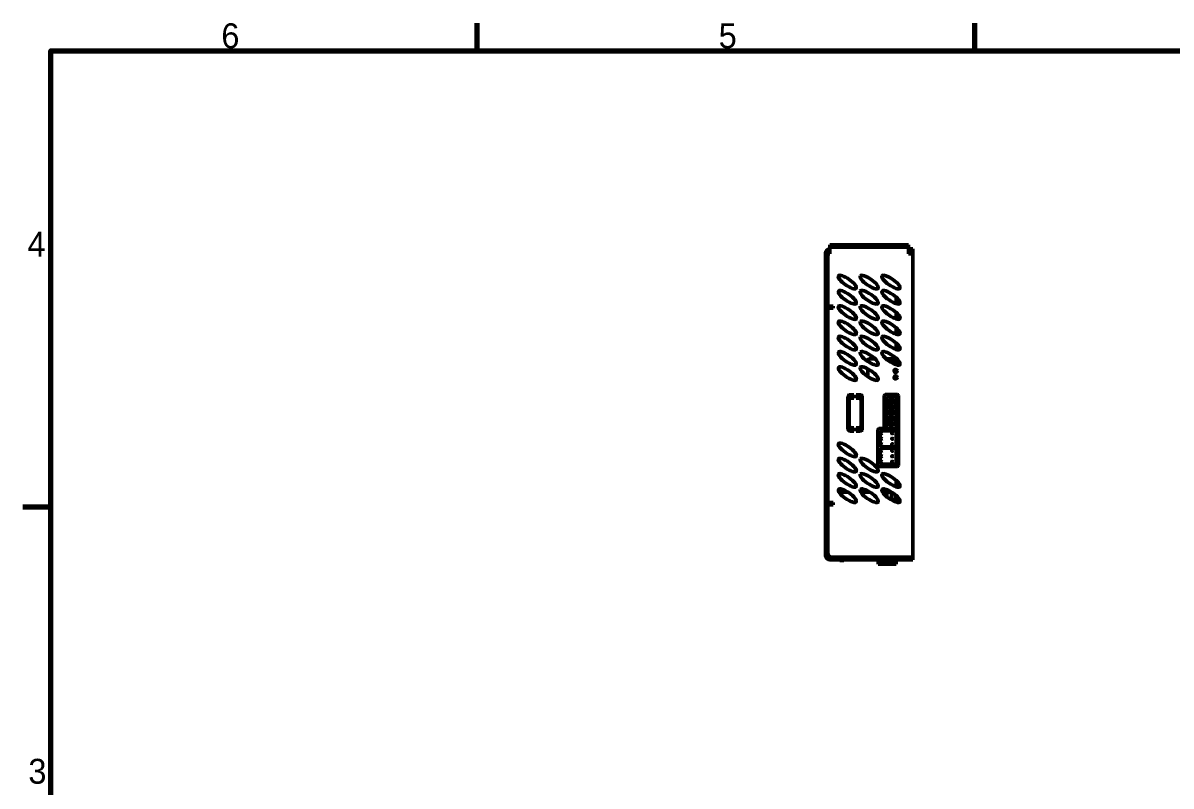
# Model space of a CAD drawing. Header units: millimetres. Extents: x 1550 to 4479, y -401 to 926.
# Drawn here: x 1570 to 2096, y 557 to 907 of the extents above; entities that cross this region are included whole.
import ezdxf

# ---------------------------------------------------------------- set-up
doc = ezdxf.new("R2010")
doc.units = ezdxf.units.MM
doc.header["$LTSCALE"] = 3.5
doc.layers.get('0').update_dxf_attribs({"lineweight": 25})
doc.layers.add('경계(ISO)', color=7, linetype='Continuous', lineweight=70)
doc.layers.add('외형선(ISO)', color=7, linetype='Continuous', lineweight=50)
doc.styles.get("Standard").update_dxf_attribs({"font": ''})
doc.styles.get('Standard').set_extended_font_data('Gulim')

# ---------------------------------------------------------------- blocks, each defined once
blk = doc.blocks.new('경계 Default Border')
at = {"layer": '경계(ISO)'}
for p, q in [((70, 287), (70, 290.9)), ((140, 287), (140, 290.9)), ((10, 222.75), (6.1, 222.75))]:
    blk.add_line(p, q, dxfattribs=at)
at = {"layer": '경계(ISO)', "flags": 128}
blk.add_lwpolyline([(10, 10), (10, 287), (410, 287), (410, 10), (10, 10)], dxfattribs=at)
at = {"layer": '경계(ISO)', "char_height": 3.5, "attachment_point": 7}
for s, insert in [('6', (34.01, 287.32)), ('5', (103.98, 287.32)), ('4', (6.73, 258.04)), ('3', (6.86, 183.79))]:
    blk.add_mtext(s, dxfattribs=dict(at, insert=insert))

msp = doc.modelspace()

# ---------------------------------------------------------------- linework, layer by layer
at = {"layer": '외형선(ISO)'}
for p, q in [((1937.7302, 800.0092), (1937.7302, 801.0092)), ((1938.7302, 801.0092), (1938.7302, 800.8092)), ((1939.7302, 800.8092), (1938.7302, 800.8092)), ((1938.7302, 776.8092), (1938.7302, 800.8092)), ((1939.7302, 804.8092), (1939.7302, 803.8092)), ((1942.7302, 804.8092), (1939.7302, 804.8092)), ((1939.7302, 802.8092), (1939.7302, 803.8092)), ((1942.7302, 803.8092), (1939.7302, 803.8092)), ((1939.7302, 800.8092), (1939.7302, 802.8092)), ((1972.7302, 804.8092), (1942.7302, 804.8092)), ((1942.7302, 803.8092), (1972.7302, 803.8092)), ((1975.7302, 804.8092), (1972.7302, 804.8092)), ((1975.7302, 803.8092), (1972.7302, 803.8092)), ((1975.7302, 803.8092), (1975.7302, 804.8092)), ((1975.7302, 803.8092), (1975.7302, 802.8092)), ((1975.7302, 803.0092), (1977.7302, 803.0092)), ((1975.7302, 802.8092), (1975.7302, 800.8092)), ((1977.7302, 802.0092), (1975.7302, 802.0092)), ((1977.7302, 800.8092), (1975.7302, 800.8092)), ((1976.7302, 800.8092), (1976.7302, 801.8092)), ((1976.7302, 801.8092), (1977.7302, 801.8092)), ((1977.7302, 802.0092), (1977.7302, 803.0092)), ((1977.7302, 800.8092), (1977.7302, 801.8092)), ((1977.7302, 800.8092), (1977.7302, 661.6092)), ((1938.7302, 800.0092), (1937.7302, 800.0092)), ((1937.7302, 800.0092), (1937.7302, 662.4092)), ((1938.7302, 800.0092), (1938.7302, 662.4092)), ((1970.1302, 777.8764), (1970.1302, 780.8127)), ((1941.2302, 776.8092), (1938.7302, 776.8092)), ((1940.7302, 775.8092), (1938.7302, 775.8092)), ((1941.2302, 775.8092), (1940.7302, 775.8092)), ((1941.2302, 776.8092), (1941.2302, 775.8092)), ((1971.7302, 778.8952), (1971.7302, 777.841)), ((1970.1302, 770.8764), (1970.1302, 773.8127)), ((1971.7302, 771.8952), (1971.7302, 770.841)), ((1970.1302, 763.8764), (1970.1302, 766.8127)), ((1971.7302, 764.8952), (1971.7302, 763.841)), ((1970.1302, 756.8764), (1970.1302, 759.8127)), ((1971.7302, 757.8952), (1971.7302, 756.841)), ((1957.1302, 751.4018), (1957.1302, 752.0092)), ((1957.1302, 744.4018), (1957.1302, 747.9489)), ((1957.6302, 752.5092), (1960.4523, 752.5092)), ((1961.7302, 750.8952), (1961.7302, 749.841)), ((1965.6669, 752.5092), (1970.1302, 752.5092)), ((1970.1302, 752.0092), (1966.2851, 752.0092)), ((1969.5302, 747.7466), (1969.5302, 746.3718)), ((1970.1302, 749.8764), (1970.1302, 752.8127)), ((1970.1302, 746.3718), (1970.1302, 747.7466)), ((1970.1302, 747.7466), (1970.1302, 746.3718)), ((1971.7302, 750.8952), (1971.7302, 749.841)), ((1961.7302, 743.8952), (1961.7302, 742.841)), ((1969.5302, 744.7466), (1969.5302, 743.3718)), ((1970.1302, 743.3718), (1970.1302, 744.7466)), ((1970.1302, 744.7466), (1970.1302, 743.3718)), ((1948.0302, 720.4092), (1948.0302, 735.1092)), ((1948.5302, 733.6092), (1948.5302, 721.9092)), ((1949.0302, 736.1092), (1950.7802, 736.1092)), ((1950.7802, 734.6092), (1949.5302, 734.6092)), ((1950.7802, 736.1092), (1950.7802, 734.6092)), ((1951.7802, 736.1092), (1953.5302, 736.1092)), ((1951.7802, 734.6092), (1951.7802, 736.1092)), ((1953.0302, 734.6092), (1951.7802, 734.6092)), ((1954.0302, 721.9092), (1954.0302, 733.6092)), ((1954.5302, 735.1092), (1954.5302, 720.4092)), ((1964.6302, 721.1092), (1964.6302, 735.7092)), ((1965.1302, 736.2092), (1970.6302, 736.2092)), ((1965.6302, 734.8592), (1965.2302, 734.4592)), ((1965.2302, 734.4592), (1965.2302, 728.9592)), ((1965.6302, 735.2092), (1965.6302, 728.2092)), ((1970.1302, 735.2092), (1965.6302, 735.2092)), ((1966.3802, 735.6092), (1965.9802, 735.2092)), ((1969.3802, 735.6092), (1966.3802, 735.6092)), ((1969.7802, 735.2092), (1969.3802, 735.6092)), ((1970.1302, 719.6092), (1970.1302, 736.2092)), ((1970.1302, 728.2092), (1970.1302, 735.2092)), ((1971.1302, 735.7092), (1971.1302, 703.7092)), ((1964.6302, 729.0092), (1965.2302, 729.0092)), ((1965.6302, 728.5092), (1964.6302, 728.5092)), ((1965.2302, 728.9592), (1965.6302, 728.5592)), ((1965.6302, 727.1592), (1965.2302, 726.7592)), ((1965.2302, 726.7592), (1965.2302, 721.2592)), ((1965.6302, 728.2092), (1970.1302, 728.2092)), ((1965.6302, 727.5092), (1965.6302, 720.5092)), ((1970.1302, 727.5092), (1965.6302, 727.5092)), ((1965.9802, 728.2092), (1966.3802, 727.8092)), ((1966.3802, 727.9092), (1965.9802, 727.5092)), ((1969.3802, 727.9092), (1966.3802, 727.9092)), ((1966.3802, 727.8092), (1969.3802, 727.8092)), ((1969.3802, 727.8092), (1969.7802, 728.2092)), ((1969.7802, 727.5092), (1969.3802, 727.9092)), ((1970.1302, 720.5092), (1970.1302, 727.5092)), ((1965.2302, 721.2592), (1965.6302, 720.8592)), ((1950.7802, 719.4092), (1949.0302, 719.4092)), ((1949.5302, 720.9092), (1950.7802, 720.9092)), ((1950.7802, 720.9092), (1950.7802, 719.4092)), ((1951.7802, 720.9092), (1953.0302, 720.9092)), ((1951.7802, 719.4092), (1951.7802, 720.9092)), ((1953.5302, 719.4092), (1951.7802, 719.4092)), ((1961.7302, 703.7092), (1961.7302, 720.1092)), ((1962.2302, 720.6092), (1964.1302, 720.6092)), ((1970.1302, 719.6092), (1962.7302, 719.6092)), ((1962.7302, 719.6092), (1962.7302, 712.2092)), ((1965.6302, 720.5092), (1970.1302, 720.5092)), ((1965.9802, 720.5092), (1966.3802, 720.1092)), ((1966.3802, 720.1092), (1969.3802, 720.1092)), ((1969.3802, 720.1092), (1969.7802, 720.5092)), ((1970.1302, 712.2092), (1970.1302, 719.6092)), ((1962.7302, 712.2092), (1970.1302, 712.2092)), ((1970.1302, 711.6092), (1962.7302, 711.6092)), ((1962.7302, 711.6092), (1962.7302, 704.2092)), ((1970.1302, 711.6092), (1970.1302, 712.2092)), ((1970.1302, 704.2092), (1970.1302, 711.6092)), ((1970.6302, 703.2092), (1962.2302, 703.2092)), ((1962.7302, 704.2092), (1970.1302, 704.2092)), ((1970.1302, 703.2092), (1970.1302, 704.2092)), ((1970.1302, 693.8764), (1970.1302, 696.8127)), ((1947.9206, 691.4832), (1943.8635, 691.4832)), ((1957.9206, 691.4832), (1953.8635, 691.4832)), ((1967.9206, 691.4832), (1963.8635, 691.4832)), ((1965.8462, 690.5672), (1964.566, 690.5672)), ((1965.8462, 689.3587), (1965.8462, 690.5672)), ((1967.9262, 691.1582), (1967.9262, 691.4796)), ((1967.9262, 687.8995), (1967.9262, 691.1582)), ((1967.9262, 690.7792), (1968.9498, 690.7792)), ((1969.8702, 686.9631), (1969.8702, 690.0433)), ((1970.1302, 686.8764), (1970.1302, 689.8127)), ((1971.7302, 694.8952), (1971.7302, 693.841)), ((1938.7302, 686.6092), (1940.7302, 686.6092)), ((1938.7302, 663.6092), (1938.7302, 685.6092)), ((1941.2302, 685.6092), (1938.7302, 685.6092)), ((1940.7302, 686.6092), (1941.2302, 686.6092)), ((1941.2302, 686.6092), (1941.2302, 685.6092)), ((1950.6562, 689.3048), (1950.6562, 688.7672)), ((1950.6562, 688.7672), (1951.1401, 688.7672)), ((1968.9162, 687.8592), (1967.9949, 687.8592)), ((1968.7105, 687.4687), (1968.9162, 687.4687)), ((1968.9162, 687.6412), (1968.9162, 687.8592)), ((1968.9162, 687.4687), (1968.9162, 687.6412)), ((1968.9162, 687.4687), (1968.9162, 687.3668)), ((1969.8702, 688.2392), (1970.0002, 688.2392)), ((1971.7302, 687.8952), (1971.7302, 686.841)), ((1971.7302, 686.8479), (1971.7388, 686.8479)), ((1975.7302, 661.4092), (1939.7302, 661.4092)), ((1939.7302, 660.4092), (1975.7302, 660.4092)), ((1975.7302, 661.6092), (1940.7302, 661.6092)), ((1942.9402, 661.6092), (1942.9402, 661.4092)), ((1944.2852, 660.4092), (1944.2852, 660.0392)), ((1946.1852, 660.0392), (1944.2852, 660.0392)), ((1946.1852, 660.4092), (1946.1852, 660.0392)), ((1947.5771, 661.6092), (1947.5315, 661.4092)), ((1948.0415, 661.4092), (1948.0871, 661.6092)), ((1950.0308, 661.4092), (1949.9852, 661.6092)), ((1950.5408, 661.4092), (1950.4952, 661.6092)), ((1952.5771, 661.6092), (1952.5315, 661.4092)), ((1953.0415, 661.4092), (1953.0871, 661.6092)), ((1955.0308, 661.4092), (1954.9852, 661.6092)), ((1955.5408, 661.4092), (1955.4952, 661.6092)), ((1957.5771, 661.6092), (1957.5315, 661.4092)), ((1958.0415, 661.4092), (1958.0871, 661.6092)), ((1960.0308, 661.4092), (1959.9852, 661.6092)), ((1960.5408, 661.4092), (1960.4952, 661.6092)), ((1961.8802, 659.4092), (1961.8802, 660.4092)), ((1970.1302, 659.4092), (1961.8802, 659.4092)), ((1961.8802, 658.4092), (1961.8802, 659.4092)), ((1970.1302, 658.4092), (1961.8802, 658.4092)), ((1962.5771, 661.6092), (1962.5315, 661.4092)), ((1963.0415, 661.4092), (1963.0871, 661.6092)), ((1965.0308, 661.4092), (1964.9852, 661.6092)), ((1965.5408, 661.4092), (1965.4952, 661.6092)), ((1966.9152, 660.4092), (1966.9152, 660.0092)), ((1968.8152, 660.0092), (1966.9152, 660.0092)), ((1968.8152, 660.4092), (1968.8152, 660.0092)), ((1969.9362, 661.4092), (1969.9362, 661.6092)), ((1970.1302, 661.6092), (1970.1302, 661.4092)), ((1970.1302, 659.4092), (1970.1302, 660.4092)), ((1970.1302, 658.4092), (1970.1302, 659.4092)), ((1975.7302, 661.6092), (1977.7302, 661.6092)), ((1975.7302, 661.4092), (1977.7302, 661.4092)), ((1977.7302, 660.4092), (1975.7302, 660.4092)), ((1977.7302, 660.4092), (1977.7302, 661.4092))]:
    msp.add_line(p, q, dxfattribs=at)
for centre, radius in [((1969.8302, 747.0592), 0.75), ((1969.8302, 744.0592), 0.75), ((1967.8802, 731.7092), 2), ((1967.8802, 731.7092), 0.85), ((1967.8802, 724.0092), 2), ((1967.8802, 724.0092), 0.85), ((1963.2302, 718.4492), 0.25), ((1963.2302, 715.9092), 0.25), ((1968.3102, 718.4492), 0.25), ((1968.3102, 715.9092), 0.25), ((1963.2302, 713.3692), 0.25), ((1968.3102, 713.3692), 0.25), ((1963.2302, 710.4492), 0.25), ((1963.2302, 707.9092), 0.25), ((1963.2302, 705.3692), 0.25), ((1968.3102, 710.4492), 0.25), ((1968.3102, 707.9092), 0.25), ((1968.3102, 705.3692), 0.25)]:
    msp.add_circle(centre, radius, dxfattribs=at)
for centre, radius, start, end in [((1939.7302, 801.0092), 2, 90, 180), ((1939.7302, 801.0092), 1, 90, 180), ((1975.7302, 799.8092), 2, 60, 90), ((1957.6302, 752.0092), 0.5, 90, 180), ((1949.0302, 735.1092), 1, 90, 180), ((1949.5302, 733.6092), 1, 90, 180), ((1953.0302, 733.6092), 1, 0, 90), ((1953.5302, 735.1092), 1, 0, 90), ((1965.1302, 735.7092), 0.5, 90, 180), ((1970.6302, 735.7092), 0.5, 0, 90), ((1949.5302, 721.9092), 1, 180, 270), ((1953.0302, 721.9092), 1, 270, 0), ((1949.0302, 720.4092), 1, 180, 270), ((1953.5302, 720.4092), 1, 270, 0), ((1962.2302, 720.1092), 0.5, 90, 180), ((1964.1302, 721.1092), 0.5, 270, 0), ((1962.2302, 703.7092), 0.5, 180, 270), ((1970.6302, 703.7092), 0.5, 270, 0), ((1940.7302, 663.6092), 2, 180, 270), ((1939.7302, 662.4092), 2, 180, 270), ((1939.7302, 662.4092), 1, 180, 270), ((1942.1802, 661.1132), 0.76, 22.921754, 40.740307), ((1974.7302, 662.4092), 1, 270, 306.869898), ((1974.7302, 662.4092), 2, 330, 336.421822)]:
    msp.add_arc(centre, radius, start, end, dxfattribs=at)
for centre in [(1947.7302, 787.8092), (1957.7302, 787.8092), (1967.7302, 787.8092), (1947.7302, 780.8092), (1957.7302, 780.8092), (1967.7302, 780.8092), (1947.7302, 773.8092), (1957.7302, 773.8092), (1967.7302, 773.8092), (1947.7302, 766.8092), (1957.7302, 766.8092), (1967.7302, 766.8092), (1947.7302, 759.8092), (1957.7302, 759.8092), (1967.7302, 759.8092), (1947.7302, 752.8092), (1957.7302, 752.8092), (1967.7302, 752.8092), (1947.7302, 745.8092), (1957.7302, 745.8092), (1947.7302, 710.8092), (1947.7302, 703.8092), (1957.7302, 703.8092), (1947.7302, 696.8092), (1957.7302, 696.8092), (1967.7302, 696.8092), (1947.7302, 689.8092), (1957.7302, 689.8092), (1967.7302, 689.8092)]:
    msp.add_ellipse(centre, major_axis=(-4.0958, 2.8679), ratio=0.3, dxfattribs=at)
for centre, major_axis, ratio, start_param, end_param in [((1957.7302, 724.8092), (4.0958, -2.8679), 0.3, 2.64828139, 2.86236616), ((1967.7302, 724.8092), (4.0958, -2.8679), 0.3, 2.21191853, 2.611981), ((1947.7302, 724.8092), (4.0958, -2.8679), 0.3, 1.58551244, 1.7061046), ((1947.7302, 724.8092), (4.0958, -2.8679), 0.3, 4.99118436, 5.11177652), ((1957.7302, 724.8092), (4.0958, -2.8679), 0.3, 3.8349228, 4.04900757), ((1967.7302, 724.8092), (4.0958, -2.8679), 0.3, 4.08530796, 4.27924788), ((1957.7302, 717.8092), (4.0958, -2.8679), 0.3, 2.64828139, 3.74650807), ((1967.7302, 717.8092), (4.0958, -2.8679), 0.3, 3.19369482, 3.6926523), ((1967.7302, 717.8092), (4.0958, -2.8679), 0.3, 2.30349675, 2.62677046), ((1967.7302, 717.8092), (4.0958, -2.8679), 0.3, 2.20737578, 2.21191853), ((1967.7302, 717.8092), (4.0958, -2.8679), 0.3, 1.78096408, 1.99489166), ((1957.7302, 717.8092), (4.0958, -2.8679), 0.3, 6.19167454, 6.78879972), ((1967.7302, 710.8092), (4.0958, -2.8679), 0.3, 3.8422774, 4.04829971), ((1967.7302, 710.8092), (4.0958, -2.8679), 0.3, 1.42531667, 1.63133898), ((1957.7302, 710.8092), (4.0958, -2.8679), 0.3, 6.19167454, 6.78879972), ((1967.7302, 703.8092), (4.0958, -2.8679), 0.3, 4.17904636, 4.50111649), ((1967.7302, 703.8092), (4.0958, -2.8679), 0.3, 1.16712972, 1.29457002), ((1970.0002, 687.703), (0, 0.5361), 0.46630766, 5.73633436, 6.28318531)]:
    msp.add_ellipse(centre, major_axis=major_axis, ratio=ratio, start_param=start_param, end_param=end_param, dxfattribs=at)

# ---------------------------------------------------------------- block references
at = {"color": 0, "xscale": 3.25923507, "yscale": 3.25923507, "zscale": 3.25923507}
msp.add_blockref('경계 Default Border', (1549.8234, -41.5043), dxfattribs=at)

doc.saveas('drawing.dxf')
